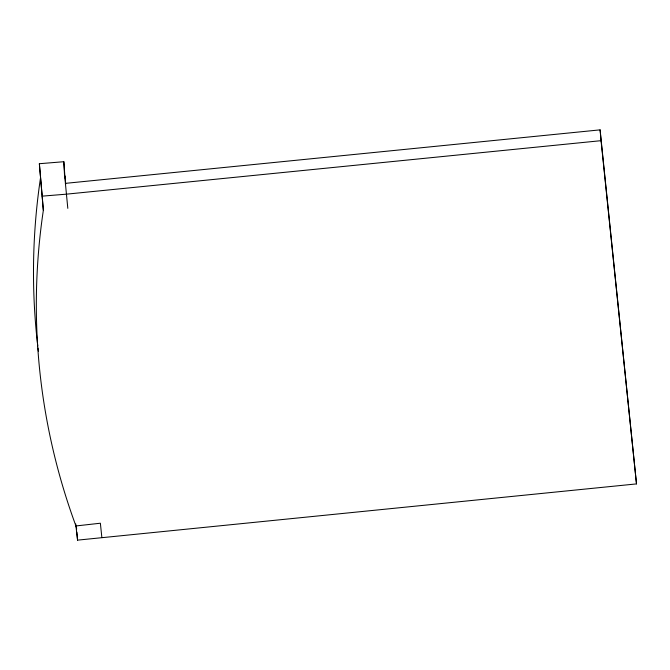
<?xml version="1.0" encoding="UTF-8"?>
<svg xmlns="http://www.w3.org/2000/svg" width="670" height="670" viewBox="0 0 670 670"><rect width="100%" height="100%" fill="white"/><g stroke="black" fill="none" stroke-linecap="round" stroke-linejoin="round"><path stroke-width="1" d="M64.655 177.801L63.834 161.713L39.363 163.714L43.341 210.355A799.41 712.913 -5 0 0 75.936 525.958L77.561 540.137L636.5 483.907L600.102 129.863L65.4 183.362L67.812 208.353M600.102 129.863L601.049 140.675L66.347 194.174L42.202 196.142L39.363 163.714M76.254 526.143L76.606 529.183L76.338 526.092M601.049 140.675L636.5 483.907M101.84 537.399L100.374 523.22L75.936 525.958L75.76 523.965M64.973 175.925L65.694 184.158M76.866 532.164L77.561 540.137M42.202 196.142L43.341 210.355M63.834 161.713L65.4 183.362M38.391 351.139A799.41 712.913 -5 0 1 38.006 348.048M37.763 345.98A799.41 712.913 -5 0 1 40.502 177.927"/></g></svg>
